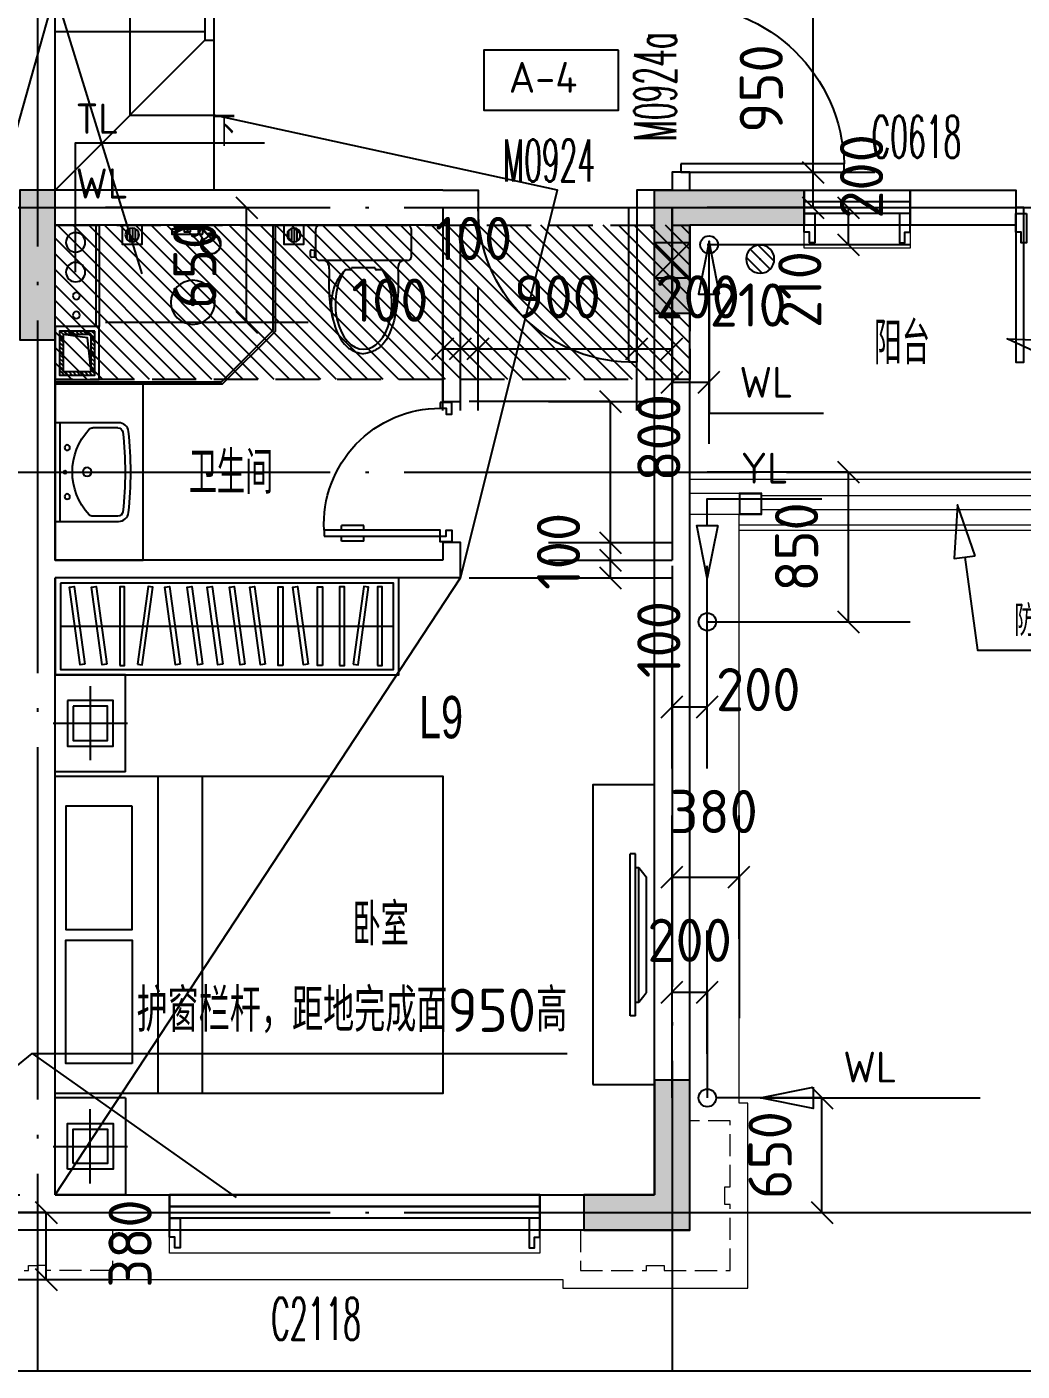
# Model space of a CAD drawing. Header units: millimetres. Extents: x -133666 to 228300, y -346623 to 180165.
# Drawn here: x -29815 to -24169, y -119190 to -111564 of the extents above; entities that cross this region are included whole.
import ezdxf
from ezdxf.enums import TextEntityAlignment as Align

# ---------------------------------------------------------------- set-up
doc = ezdxf.new("R2010")
doc.units = ezdxf.units.MM
doc.header["$LTSCALE"] = 1000
for name, pattern in [('__DASH', [0.35, 0.25, -0.1]), ('DASH', [0.35, 0.25, -0.1]), ('DOTE', [2.42, 2, -0.2, 0.02, -0.2])]:
    doc.linetypes.add(name, pattern=pattern)
doc.layers.get('0').update_dxf_attribs({"linetype": 'CONTINUOUS'})
doc.layers.add('0看线', color=9, linetype='CONTINUOUS', lineweight=0)
for name, color, linetype in [('0门窗套', 47, 'CONTINUOUS'), ('A-Lvtry', 5, 'CONTINUOUS'), ('AXIS_轴线_A', 1, 'DOTE'), ('COLU_柱墙_A', 2, 'CONTINUOUS'), ('COMP_栏杆_A', 163, 'CONTINUOUS'), ('DIM_引注_A', 3, 'CONTINUOUS'), ('DIM_标注_A', 3, 'CONTINUOUS'), ('DIM_符号_A', 3, 'CONTINUOUS'), ('EQU_厨卫设备_A', 6, 'CONTINUOUS'), ('EQU_活动家具_A', 237, 'CONTINUOUS'), ('HATCH_通用填充_A', 251, 'CONTINUOUS'), ('LINE_投影线_A', 7, 'CONTINUOUS'), ('LINE_细线_A', 9, 'CONTINUOUS'), ('LVTRY', 6, 'CONTINUOUS'), ('M门窗标号', 1, 'CONTINUOUS'), ('PUB_DIM', 3, 'CONTINUOUS'), ('STAIR_楼电梯_A', 9, 'CONTINUOUS'), ('TEXT_房间名称_A', 6, 'CONTINUOUS'), ('TEXT_通用文字_A', 7, 'CONTINUOUS'), ('VPIPE-雨水', 4, 'DASH'), ('WALL_填充墙_A', 2, 'CONTINUOUS'), ('WIN_门窗_A', 4, 'CONTINUOUS'), ('洁具，厨具', 6, 'CONTINUOUS'), ('看线', 161, 'CONTINUOUS')]:
    doc.layers.add(name, color=color, linetype=linetype)
doc.styles.add('_TCH_DIM', font='SIMPLEX.shx', dxfattribs={"width": 0.7, "bigfont": 'GBCBIG.shx'})
doc.styles.add('_中哲汉字字母', font='ZZ中哲字母', dxfattribs={"width": 0.7, "bigfont": 'ZZ中哲汉字'})
doc.styles.add('CADReader_TextStyle', font='tssdeng.shx', dxfattribs={"height": 0.2, "bigfont": 'gbcbig.shx'})
pattern_1 = [(270, (-774502.067, -5072206.199), (15.875, -9e-15), [])]

# ---------------------------------------------------------------- blocks, each defined once
blk = doc.blocks.new('mct-tl')
at = {"layer": '0门窗套'}
blk.add_lwpolyline([(60, 0), (60, -166.7), (30, -166.7), (30, -106.7), (0, -106.7), (0, 0), (60, 0)], dxfattribs=at)
blk = doc.blocks.new('yuirog')
at = {"layer": '0看线'}
for points in [[(-1020, 5890), (-1020, 5800), (-420, 5800), (-420, 5890)], [(3930, -50), (950, -50), (950, -100), (-100, -100), (-100, 950), (-50, 950), (-50, 4290)], [(1080, 296.7), (1080, 100), (3180, 100), (3180, 296.7)]]:
    blk.add_lwpolyline(points, dxfattribs=at)
at = {"layer": '0看线', "linetype": 'DASH', "ltscale": 0.5}
for points in [[(850, 230), (850, 0), (475, 0), (475, 30), (375, 30), (375, 0), (0, 0), (0, 375), (30, 375), (30, 475), (0, 475), (0, 850), (230, 850)], [(3505, 230), (3505, 0), (3880, 0), (3880, 30), (3930, 30)]]:
    blk.add_lwpolyline(points, dxfattribs=at)
at = {"layer": '0门窗套'}
for p in [(-4020, 5996.7), (1080, 296.7)]:
    blk.add_blockref('mct-tl', p, dxfattribs=at)
at = {"layer": '0门窗套', "extrusion": (0, 0, -1), "zscale": -1}
for p in [(1620, 5996.7), (420, 5996.7), (-3180, 296.7)]:
    blk.add_blockref('mct-tl', p, dxfattribs=at)
at = {"layer": '0门窗套', "extrusion": (0, 0, -1), "xscale": -1, "zscale": -1}
blk.add_blockref('mct-tl', (1020, 5996.7), dxfattribs=at)
blk = doc.blocks.new('座便')
for p, q in [((-270, -200), (-270, -40)), ((-250, -20), (250, -20)), ((270, -40), (270, -200)), ((-303.5, -170.5), (-303.5, -190.2)), ((-303.5, -170.5), (-303.5, -190.2)), ((-270, -162.3), (-292.7, -160.5)), ((-270, -162.3), (-292.7, -160.5)), ((-292.7, -200.1), (-270, -198.4)), ((-292.7, -200.1), (-270, -198.4)), ((-276.1, -198.8), (-276.1, -161.8)), ((-276.1, -198.8), (-276.1, -161.8)), ((-221.7, -220), (-250, -220)), ((221.7, -220), (-221.7, -220)), ((221.7, -220), (-221.7, -220)), ((250, -220), (221.7, -220)), ((-77.3, -272.6), (-100.5, -272.6)), ((-77.3, -272.6), (-100.5, -272.6)), ((-69.3, -262), (-69.3, -264.6)), ((65.1, -262), (-69.3, -262)), ((-69.3, -262), (-69.3, -264.6)), ((65.1, -262), (-69.3, -262)), ((65.1, -264.6), (65.1, -262)), ((65.1, -264.6), (65.1, -262)), ((100.5, -272.6), (73.1, -272.6)), ((100.5, -272.6), (73.1, -272.6))]:
    blk.add_line(p, q)
for centre, radius, start, end in [((-250, -40), 20, 90, 180), ((250, -40), 20, 0, 90), ((250, -40), 20, 0, 90), ((-293.5, -170.5), 10, 85.56158, 180), ((-293.5, -170.5), 10, 85.56158, 180), ((-293.5, -190.2), 10, 180, 274.43842), ((-293.5, -190.2), 10, 180, 274.43842), ((-250, -200), 20, 180, 270), ((-238.3, -260.4), 43.7, 351.37849, 67.65047), ((238.3, -260.4), 43.7, 112.34953, 188.62151), ((250, -200), 20, 270, 0), ((-100.5, -280.6), 8, 90, 145.22779), ((-100.5, -280.6), 8, 90, 145.22779), ((-77.3, -264.6), 8, 270, 0), ((-77.3, -264.6), 8, 270, 0), ((73.1, -264.6), 8, 180, 270), ((73.1, -264.6), 8, 180, 270), ((100.5, -280.6), 8, 34.77221, 90), ((100.5, -280.6), 8, 34.77221, 90)]:
    blk.add_arc(centre, radius, start, end)
blk.add_ellipse((0, -466.8), major_axis=(0, 256.5), ratio=0.624298, start_param=0.73236, end_param=5.550825)
for points, knots in [([(-195.1, -266.9), (-196.6, -324.4), (-199.4, -436.2), (-170.6, -586.5), (-119.1, -698.5), (-49.6, -739.9), (-14.2, -746.4), (0, -749)], [0, 0, 0, 0, 171.873008, 333.949451, 459.747669, 524.048243, 567.39816, 567.39816, 567.39816, 567.39816]), ([(-107.1, -276), (-116.1, -285.9), (-144.6, -317.3), (-174.9, -382.8), (-187.7, -466.4), (-179.2, -520.4), (-175, -546.4)], [0, 0, 0, 0, 40.186691, 126.909564, 211.63779, 290.070492, 290.070492, 290.070492, 290.070492]), ([(-107.1, -276), (-116.1, -285.9), (-144.6, -317.3), (-174.9, -382.8), (-187.7, -466.4), (-179.2, -520.4), (-175, -546.4)], [0, 0, 0, 0, 40.186691, 126.909564, 211.63779, 290.070492, 290.070492, 290.070492, 290.070492]), ([(195.1, -266.9), (196.6, -324.4), (199.4, -436.2), (170.6, -586.5), (119.1, -698.5), (49.6, -739.9), (14.2, -746.4), (0, -749)], [0, 0, 0, 0, 171.873008, 333.949451, 459.747669, 524.048243, 567.39816, 567.39816, 567.39816, 567.39816]), ([(107.1, -276), (116.1, -285.9), (144.6, -317.3), (174.9, -382.8), (187.7, -466.4), (179.2, -520.4), (175, -546.4)], [0, 0, 0, 0, 40.186691, 126.909564, 211.63779, 290.070492, 290.070492, 290.070492, 290.070492]), ([(107.1, -276), (116.1, -285.9), (144.6, -317.3), (174.9, -382.8), (187.7, -466.4), (179.2, -520.4), (175, -546.4)], [0, 0, 0, 0, 40.186691, 126.909564, 211.63779, 290.070492, 290.070492, 290.070492, 290.070492])]:
    blk.add_open_spline(points, degree=3, knots=knots)
blk = doc.blocks.new('shower1')
for points in [[(-51.4, -88.6), (-21.4, -88.6), (-21.4, 88.6), (-51.4, 88.6)], [(-37.2, -17.3), (-8, -17.3), (-8, 17.3), (-37.2, 17.3)], [(-21.4, -6.1), (0, -6.1), (0, 6.8), (-21.4, 6.8)], [(-8, -75), (0, -75), (0, 75), (-8, 75)]]:
    blk.add_lwpolyline(points, close=True)
for points in [[(-37.9, -62.1), (-84.5, -93.6)], [(-19.9, -89), (-61.8, -121.8)]]:
    blk.add_lwpolyline(points)
for centre, radius, start, end in [((-103.4, -132.6), 58, 56.12168, 20.8953), ((-41.6, -84.6), 17.1, 318.96713, 109.91341), ((-33, -78.3), 16.9, 320.84423, 107.65607), ((-105.6, -133.5), 55.7, 56.56803, 19.51592), ((-109.7, -137.1), 50.3, 59.93566, 17.69043), ((-117.8, -143.6), 60.1, 21.2546, 56.37155)]:
    blk.add_arc(centre, radius, start, end)
for points, knots in [([(-47.4, -68.5), (-59.3, -51.6), (-74.7, -29.7), (-56.1, -27.5), (-51.4, -27.2)], [0, 0, 0, 0, 41.956528, 54.187933, 54.187933, 54.187933, 54.187933]), ([(-46.4, -58.9), (-56.4, -46.3), (-70, -29.4), (-55.7, -31.5), (-51.4, -32.5)], [0, 0, 0, 0, 30.927195, 41.70808, 41.70808, 41.70808, 41.70808])]:
    blk.add_open_spline(points, degree=3, knots=knots)
blk = doc.blocks.new('A$C5CA51191')
at = {"layer": 'EQU_活动家具_A'}
for p, q in [((3000, 2400), (3000, 2950)), ((3000, 2950), (3400, 2950)), ((3200, 2885), (3200, 2465)), ((3410, 2675), (2990, 2675)), ((2565.9, 2375), (2565.9, 575)), ((2817.7, 2375), (2817.7, 575)), ((3000, 2400), (3400, 2400)), ((107.1, 1015), (107.1, 1935)), ((107.1, 1935), (137.1, 1935)), ((137.1, 1015), (137.1, 1935)), ((137.1, 1015), (137.1, 1935)), ((88.2, 1856.2), (46.4, 1804.4)), ((88.2, 1093.8), (88.2, 1856.2)), ((107.1, 1856.2), (88.2, 1856.2)), ((46.4, 1804.4), (46.4, 1145.6)), ((88.2, 1093.8), (46.4, 1145.6)), ((107.1, 1093.8), (88.2, 1093.8)), ((107.1, 1015), (137.1, 1015)), ((3000, 550), (3400, 550)), ((3000, 550), (3000, 0)), ((3200, 65), (3200, 485)), ((3410, 275), (2990, 275)), ((3000, 0), (3400, 0))]:
    blk.add_line(p, q, dxfattribs=at)
for points in [[(3330, 2805), (3330, 2545), (3070, 2545), (3070, 2805)], [(3400, 575), (3400, 2375), (1200, 2375), (1200, 575)], [(350, 625), (0, 625), (0, 2325), (350, 2325)], [(2962.9, 2204.9), (3339.3, 2204.9), (3339.3, 1504.6), (2962.9, 1504.6)], [(2962.9, 745.1), (3339.3, 745.1), (3339.3, 1445.4), (2962.9, 1445.4)], [(3330, 145), (3330, 405), (3070, 405), (3070, 145)]]:
    blk.add_lwpolyline(points, close=True, dxfattribs=at)
for points in [[(3297.5, 2772.5), (3297.5, 2577.5), (3102.5, 2577.5), (3102.5, 2772.5), (3297.5, 2772.5)], [(3297.5, 177.5), (3297.5, 372.5), (3102.5, 372.5), (3102.5, 177.5), (3297.5, 177.5)]]:
    blk.add_lwpolyline(points, dxfattribs=at)
blk = doc.blocks.new('A$C60E5526C')
at = {"layer": 'EQU_活动家具_A'}
blk.add_line((1920, 275), (30, 275), dxfattribs=at)
for points in [[(1950, 550), (1950, 0), (0, 0), (0, 550)], [(1920, 520), (1920, 30), (30, 30), (30, 520)], [(121.7, 53.5), (94.7, 53.5), (94.7, 498.5), (121.7, 498.5)], [(258.3, 59.7), (231.6, 56), (171.2, 496.9), (198, 500.5)], [(335.8, 53.5), (308.8, 53.5), (308.8, 498.5), (335.8, 498.5)], [(433.7, 53.5), (460.7, 53.5), (460.7, 498.5), (433.7, 498.5)], [(514.2, 59.7), (540.9, 56), (601.3, 496.9), (574.6, 500.5)], [(658.4, 53.5), (685.4, 53.5), (685.4, 498.5), (658.4, 498.5)], [(758.9, 59.7), (785.6, 56), (846, 496.9), (819.3, 500.5)], [(873.6, 59.7), (900.4, 56), (960.8, 496.9), (934, 500.5)], [(999.3, 59.7), (1026.1, 56), (1086.4, 496.9), (1059.7, 500.5)], [(1114.1, 59.7), (1140.8, 56), (1201.2, 496.9), (1174.4, 500.5)], [(1239.7, 59.7), (1266.5, 56), (1326.9, 496.9), (1300.1, 500.5)], [(1482.5, 59.7), (1455.8, 56), (1395.4, 496.9), (1422.1, 500.5)], [(1583, 53.5), (1556, 53.5), (1556, 498.5), (1583, 498.5)], [(1656, 59.7), (1682.8, 56), (1743.2, 496.9), (1716.4, 500.5)], [(1781.7, 59.7), (1808.5, 56), (1868.8, 496.9), (1842.1, 500.5)]]:
    blk.add_lwpolyline(points, close=True, dxfattribs=at)
blk = doc.blocks.new('A$C43C32891')
at = {"layer": 'EQU_活动家具_A'}
for p, q in [((410, 2950), (10, 2950)), ((410, 2400), (410, 2950)), ((210, 2885), (210, 2465)), ((0, 2675), (420, 2675)), ((410, 2400), (10, 2400)), ((592.3, 2375), (592.3, 575)), ((844.1, 2375), (844.1, 575)), ((3019.3, 1015), (3019.3, 1935)), ((3019.3, 1015), (3019.3, 1935)), ((3049.3, 1935), (3019.3, 1935)), ((3049.3, 1015), (3049.3, 1935)), ((3049.3, 1856.2), (3068.2, 1856.2)), ((3068.2, 1093.8), (3068.2, 1856.2)), ((3068.2, 1856.2), (3110, 1804.4)), ((3110, 1804.4), (3110, 1145.6)), ((3068.2, 1093.8), (3110, 1145.6)), ((3049.3, 1093.8), (3068.2, 1093.8)), ((3049.3, 1015), (3019.3, 1015)), ((410, 550), (10, 550)), ((410, 550), (410, 0)), ((210, 65), (210, 485)), ((0, 275), (420, 275)), ((410, 0), (10, 0))]:
    blk.add_line(p, q, dxfattribs=at)
for points in [[(80, 2805), (80, 2545), (340, 2545), (340, 2805)], [(10, 575), (10, 2375), (2210, 2375), (2210, 575)], [(447.1, 2204.9), (70.7, 2204.9), (70.7, 1504.6), (447.1, 1504.6)], [(447.1, 745.1), (70.7, 745.1), (70.7, 1445.4), (447.1, 1445.4)], [(80, 145), (80, 405), (340, 405), (340, 145)]]:
    blk.add_lwpolyline(points, close=True, dxfattribs=at)
for points in [[(112.5, 2772.5), (112.5, 2577.5), (307.5, 2577.5), (307.5, 2772.5), (112.5, 2772.5)], [(112.5, 177.5), (112.5, 372.5), (307.5, 372.5), (307.5, 177.5), (112.5, 177.5)]]:
    blk.add_lwpolyline(points, dxfattribs=at)
blk = doc.blocks.new('fhhrthrtjrtjrt')
at = {"layer": 'EQU_厨卫设备_A'}
h = blk.add_hatch(dxfattribs=at)
h.set_pattern_fill('ANSI31', color=256, scale=10, angle=225, style=0)
h.set_pattern_definition(pattern_1)
edge = h.paths.add_edge_path()
edge.add_arc((-287595.3, 318146), 39.3, 180, 540)
h = blk.add_hatch(dxfattribs=at)
h.set_pattern_fill('ANSI31', color=256, scale=10, angle=225, style=0)
h.set_pattern_definition(pattern_1)
edge = h.paths.add_edge_path()
edge.add_arc((-287595.3, 318146), 39.3, 180, 540)
h = blk.add_hatch(dxfattribs=at)
h.set_pattern_fill('ANSI31', color=256, scale=10, angle=225, style=0)
h.set_pattern_definition([(270, (-773584.457, -5072206.199), (15.875, -9e-15), [])])
edge = h.paths.add_edge_path()
edge.add_arc((-286677.7, 318146), 39.3, 180, 540)
at = {"layer": 'HATCH_通用填充_A'}
h = blk.add_hatch(dxfattribs=at)
h.set_pattern_fill('ANSI31', color=256, scale=500)
h.set_pattern_definition([(45, (-604135.504, -32817.92), (-44.194174, 44.194174), [])])
h.paths.add_polyline_path([(-289840.3, 317326), (-286240.3, 317326), (-286240.3, 318201), (-289840.3, 318201)])
at = {"layer": 'LVTRY', "ltscale": 5}
h = blk.add_hatch(dxfattribs=at)
h.set_pattern_fill('ANSI31', color=256, scale=10)
h.set_pattern_definition([(45, (-594158.315, -40320.07), (-11.22532015, 11.22532015), [])])
h.paths.add_polyline_path([(-286265.3, 317601), (-286465.3, 317601), (-286465.3, 317351), (-286265.3, 317351)])
h.paths.add_polyline_path([(-286285.3, 317581), (-286285.3, 317371), (-286445.3, 317371), (-286445.3, 317581)], flags=16)
at = {"layer": 'AXIS_轴线_A', "linetype": 'DOTE'}
for p, q in [((-286140.3, 322501), (-286140.3, 311701)), ((-289740.3, 318301), (-289740.3, 311701))]:
    blk.add_line(p, q, dxfattribs=at)
at = {"layer": 'COMP_栏杆_A'}
blk.add_lwpolyline([(-286890.3, 312634.4), (-288990.3, 312634.4), (-288990.3, 312701), (-286890.3, 312701)], close=True, dxfattribs=at)
at = {"layer": 'EQU_厨卫设备_A'}
for p, q in [((-290319.5, 317997.7), (-290229, 318088.2)), ((-290296.9, 317952.5), (-290183.7, 318065.6)), ((-290251.6, 317929.8), (-290161.1, 318020.3))]:
    blk.add_line(p, q, dxfattribs=at)
for points in [[(-287540.3, 318201), (-287650.3, 318201), (-287650.3, 318091), (-287540.3, 318091)], [(-286622.7, 318201), (-286732.7, 318201), (-286732.7, 318091), (-286622.7, 318091)]]:
    blk.add_lwpolyline(points, close=True, dxfattribs=at)
for points in [[(-286240.3, 317301), (-287190.3, 317301), (-287490.3, 317601), (-287490.3, 318201)], [(-286240.3, 317313), (-287185.3, 317313), (-287478.3, 317606), (-287478.3, 318201)], [(-286472.3, 318201), (-286490.3, 318201), (-286490.3, 317626), (-286240.3, 317626)], [(-286472.3, 318201), (-286472.3, 318201), (-286472.3, 317626), (-286240.3, 317626)], [(-286740.3, 317076), (-286740.3, 317301), (-286240.3, 317301), (-286240.3, 316301), (-286740.3, 316301), (-286740.3, 317076)]]:
    blk.add_lwpolyline(points, dxfattribs=at)
for centre, radius in [((-287595.3, 318146), 39.3), ((-287595.3, 318146), 39.3), ((-286677.7, 318146), 39.3), ((-286356.8, 318104), 55), ((-290240.3, 318009), 80), ((-286356.8, 317935), 55), ((-287021.9, 317763.9), 125), ((-287021.9, 317763.9), 16), ((-286360.5, 317800.1), 20), ((-286360.5, 317691.6), 20)]:
    blk.add_circle(centre, radius, dxfattribs=at)
blk.add_point((-290240.3, 318009), dxfattribs=at)
at = {"layer": 'LINE_投影线_A'}
for p, q in [((-289840.3, 318101), (-289640.3, 318101)), ((-289840.3, 317901), (-289640.3, 317901))]:
    blk.add_line(p, q, dxfattribs=at)
at = {"layer": 'LINE_投影线_A', "linetype": '__DASH'}
blk.add_lwpolyline([(-289840.3, 317326), (-286240.3, 317326), (-286240.3, 318201), (-289840.3, 318201)], close=True, dxfattribs=at)
at = {"layer": 'LINE_投影线_A', "const_width": 10}
blk.add_lwpolyline([(-289840.3, 318101), (-289640.3, 318101), (-289640.3, 317901), (-289840.3, 317901)], close=True, dxfattribs=at)
for points in [[(-289840.3, 317901), (-289640.3, 318101)], [(-289840.3, 318101), (-289640.3, 317901)]]:
    blk.add_lwpolyline(points, dxfattribs=at)
at = {"layer": 'LINE_投影线_A'}
blk.add_lwpolyline([(-286445.3, 317371), (-286424.8, 317561.6), (-286285.3, 317581)], dxfattribs=at)
at = {"layer": 'LINE_细线_A'}
blk.add_lwpolyline([(-286240.3, 312701), (-288540.3, 316201), (-289090.3, 318401), (-287140.3, 318826)], dxfattribs=at)
at = {"layer": 'LVTRY', "ltscale": 5}
for points in [[(-286490.3, 317626), (-286240.3, 317626), (-286240.3, 317326), (-286490.3, 317326)], [(-286465.3, 317601), (-286265.3, 317601), (-286265.3, 317351), (-286465.3, 317351)], [(-286445.3, 317581), (-286285.3, 317581), (-286285.3, 317371), (-286445.3, 317371)]]:
    blk.add_lwpolyline(points, close=True, dxfattribs=at)
at = {"layer": 'STAIR_楼电梯_A'}
for p, q in [((-287090.3, 321521), (-287090.3, 319251)), ((-287140.3, 320409.1), (-287140.3, 319251)), ((-286240.3, 319301), (-287090.3, 319301)), ((-287090.3, 319251), (-287140.3, 319251)), ((-287140.3, 319251), (-287140.3, 318401)), ((-287090.3, 319251), (-286240.3, 318401))]:
    blk.add_line(p, q, dxfattribs=at)
at = {"layer": 'WALL_填充墙_A', "linetype": 'Continuous'}
for points in [[(-286240.3, 318401), (-286240.3, 321521)], [(-289840.3, 318401), (-289840.3, 318501.5), (-289740.3, 318501.5), (-289740.3, 318401)], [(-291090.3, 318201), (-291090.3, 318401), (-291690.3, 318401), (-291690.3, 318201), (-291090.3, 318201)], [(-289840.3, 318401), (-290490.3, 318401), (-290490.3, 318201), (-289840.3, 318201)], [(-289740.3, 318401), (-289540.3, 318401), (-289540.3, 318201), (-289640.3, 318201)], [(-288440.3, 318401), (-288640.3, 318401), (-288640.3, 318201), (-288540.3, 318201)], [(-288440.3, 318401), (-286240.3, 318401)], [(-289840.3, 312501), (-289840.3, 318201)], [(-289640.3, 312701), (-289640.3, 318201)], [(-288440.3, 318201), (-288440.3, 317201), (-288540.3, 317201), (-288540.3, 318201)], [(-288440.3, 318201), (-286240.3, 318201)], [(-286240.3, 316301), (-286240.3, 318201)], [(-288540.3, 316201), (-288540.3, 316401), (-288440.3, 316401), (-288440.3, 316301)], [(-288440.3, 316301), (-286240.3, 316301)], [(-288540.3, 316201), (-286240.3, 316201)], [(-286240.3, 312701), (-286240.3, 316201)], [(-289840.3, 312501), (-288990.3, 312501), (-288990.3, 312701), (-289640.3, 312701)], [(-286240.3, 312701), (-286890.3, 312701), (-286890.3, 312501), (-286140.3, 312501)], [(-286140.3, 312501), (-285390.3, 312501), (-285390.3, 312701), (-286040.3, 312701)]]:
    blk.add_lwpolyline(points, dxfattribs=at)
at = {"layer": 'WIN_门窗_A', "linetype": 'Continuous'}
for points in [[(-289790.3, 318549), (-289790.3, 318501.5), (-290716.5, 318501.5), (-290716.5, 318549), (-289790.3, 318549)], [(-290490.3, 318201), (-290490.3, 318401), (-291090.3, 318401), (-291090.3, 318201), (-290490.3, 318201)], [(-291690.3, 318301), (-291690.3, 317423.5), (-291735.3, 317423.5), (-291735.3, 318301), (-291690.3, 318301)], [(-291090.3, 318334.4), (-290490.3, 318334.4)], [(-289495.3, 317423.5), (-289495.3, 318301), (-289540.3, 318301), (-289540.3, 317423.5), (-289495.3, 317423.5)], [(-291090.3, 318267.7), (-290490.3, 318267.7)], [(-288425.7, 317196.3), (-288425.7, 317163.3), (-288458.7, 317163.3), (-288458.7, 317130.4), (-288491.7, 317130.4), (-288491.7, 317196.3), (-288425.7, 317196.3)], [(-287766.1, 316437.8), (-288458.7, 316437.8), (-288458.7, 316470.7), (-288491.7, 316470.7), (-288491.7, 316404.8), (-288425.7, 316404.8), (-288425.7, 316470.7), (-287766.1, 316470.7), (-287766.1, 316437.8)], [(-287991.5, 316470.7), (-287991.5, 316498.6)], [(-287991.5, 316498.6), (-287864.6, 316498.6)], [(-287864.6, 316470.7), (-287864.6, 316498.6)], [(-287991.5, 316409.8), (-287991.5, 316437.8)], [(-287991.5, 316409.8), (-287864.6, 316409.8)], [(-287864.6, 316409.8), (-287864.6, 316437.8)], [(-286890.3, 312501), (-286890.3, 312701), (-288990.3, 312701), (-288990.3, 312501), (-286890.3, 312501)], [(-288990.3, 312634.4), (-286890.3, 312634.4)], [(-288990.3, 312567.7), (-286890.3, 312567.7)]]:
    blk.add_lwpolyline(points, dxfattribs=at)
for centre, radius, start, end in [((-289790.3, 318525.2), 926.2, 90, 178.53072), ((-289517.8, 318301), 877.5, 271.46928, 0), ((-288424.9, 316503.7), 659.6, 357.13397, 90.07167)]:
    blk.add_arc(centre, radius, start, end, dxfattribs=at)
at = {"layer": '洁具，厨具'}
for p, q in [((-286269.3, 316521), (-286269.3, 317081)), ((-286596.7, 317052.3), (-286454.9, 317052.3)), ((-286596.8, 316550.1), (-286454.6, 316550.1))]:
    blk.add_line(p, q, dxfattribs=at)
blk.add_lwpolyline([(-286656.6, 316570.7, -0.056951), (-286656.6, 317031.4, -0.381268), (-286600.9, 317081), (-286240.3, 317081), (-286240.3, 316521), (-286600.9, 316521, -0.381268)], format="xyb", close=True, dxfattribs=at)
for centre, radius in [((-286309.4, 316939.9), 15), ((-286421.8, 316801.9), 24.9), ((-286297, 316801.1), 8), ((-286309.4, 316662.1), 15)]:
    blk.add_circle(centre, radius, dxfattribs=at)
for centre, radius, start, end in [((-284640.7, 316801), 1996.7, 173.48777, 186.50159), ((-286596.7, 317024.3), 28, 90, 173.48777), ((-286454.9, 317024.3), 28, 43.24191, 90), ((-286692.3, 316801), 353.9, 316.84566, 43.24191), ((-286596.8, 316578.1), 28, 186.50159, 270), ((-286454.6, 316578.1), 28, 270, 316.84566)]:
    blk.add_arc(centre, radius, start, end, dxfattribs=at)
at = {"layer": 'A-Lvtry', "xscale": -1}
blk.add_blockref('座便', (-287990.3, 318221), dxfattribs=at)
at = {"layer": 'EQU_厨卫设备_A', "extrusion": (0, 0, -1), "zscale": -1, "rotation": 90}
blk.add_blockref('shower1', (286990.6, 318201), dxfattribs=at)
at = {"layer": 'EQU_活动家具_A'}
for name, p in [('A$C43C32891', (-294650.3, 318926)), ('A$C60E5526C', (-288190.3, 315651)), ('A$C5CA51191', (-289640.3, 312701))]:
    blk.add_blockref(name, p, dxfattribs=at)
blk = doc.blocks.new('h54j54j45j4m')
at = {"layer": 'TEXT_房间名称_A', "style": '_中哲汉字字母', "width": 0.7}
for s, p in [('阳台', (-281396.3, 317412.4)), ('卫生间', (-285281.7, 316677.5)), ('L9', (-283975.7, 315290.8)), ('卧室', (-284352.5, 314114.5))]:
    blk.add_text(s, height=240, dxfattribs=at).set_placement(p)
blk = doc.blocks.new('554y54y')
at = {"layer": 'M门窗标号', "style": '_TCH_DIM', "width": 0.494118}
blk.add_text('M0924a', height=238, rotation=90, dxfattribs=at).set_placement((-282517.5, 318676.2))
for s, p in [('C0618', (-281409, 318583.9)), ('M0924', (-283500.4, 318449.2)), ('C2118', (-284814.4, 311879.1))]:
    blk.add_text(s, height=238, dxfattribs=at).set_placement(p)
blk = doc.blocks.new('A$C2E3860E6')
at = {"layer": 'HATCH_通用填充_A'}
h = blk.add_hatch(color=256, dxfattribs=at)
h.dxf.hatch_style = 1
h.paths.add_polyline_path([(39600, 200), (40000, 200), (40000, 0), (39400, 0), (39400, 850), (39600, 850)])
h.paths.add_polyline_path([(46600, 200), (46200, 200), (46200, 0), (46800, 0), (46800, 850), (46600, 850)])
h.paths.add_polyline_path([(22400, 200), (22800, 200), (22800, 0), (22200, 0), (22200, 850), (22400, 850)])
h.paths.add_polyline_path([(29400, 200), (29000, 200), (29000, 0), (29600, 0), (29600, 850), (29400, 850)])
h.paths.add_polyline_path([(41950, 15750), (41450, 15750), (41450, 15350), (41950, 15350)])
h.paths.add_polyline_path([(44750, 15750), (44250, 15750), (44250, 15350), (44750, 15350)])
h.paths.add_polyline_path([(38600, 9900), (38600, 10750), (38800, 10750), (38800, 9900)])
h.paths.add_polyline_path([(47600, 9900), (47600, 10750), (47400, 10750), (47400, 9900)])
h.paths.add_polyline_path([(41950, 17300), (41450, 17300), (41450, 16900), (41950, 16900)])
h.paths.add_polyline_path([(44750, 17300), (44250, 17300), (44250, 16900), (44750, 16900)])
h.paths.add_polyline_path([(40800, 13600), (40300, 13600), (40300, 13200), (40800, 13200)])
h.paths.add_polyline_path([(45900, 13600), (45400, 13600), (45400, 13200), (45900, 13200)])
h.paths.add_polyline_path([(35700, 11700), (35700, 11200), (35500, 11200), (35500, 11900), (36350, 11900), (36350, 11700)])
h.paths.add_polyline_path([(34600, 9900), (34600, 8450), (34400, 8450), (34400, 10100), (34600, 10100)])
h.paths.add_polyline_path([(35150, 5900), (34600, 5900), (34600, 6550), (34400, 6550), (34400, 5700), (35150, 5700)])
h.paths.add_polyline_path([(43200, 5900), (43000, 5900), (43000, 5050), (43200, 5050)])
h.paths.add_polyline_path([(43850, 11700), (43850, 11300), (44050, 11300), (44050, 11900), (42150, 11900), (42150, 9900), (44050, 9900), (44050, 10500), (43850, 10500), (43850, 10100), (42350, 10100), (42350, 11700)])
h.paths.add_polyline_path([(50500, 11700), (50500, 11200), (50700, 11200), (50700, 11900), (49850, 11900), (49850, 11700)])
h.paths.add_polyline_path([(51600, 9900), (51600, 8450), (51800, 8450), (51800, 10100), (51600, 10100)])
h.paths.add_polyline_path([(51050, 5900), (51600, 5900), (51600, 6550), (51800, 6550), (51800, 5700), (51050, 5700)])
h.paths.add_polyline_path([(24750, 15750), (24250, 15750), (24250, 15350), (24750, 15350)])
h.paths.add_polyline_path([(27550, 15750), (27050, 15750), (27050, 15350), (27550, 15350)])
h.paths.add_polyline_path([(21400, 9900), (21400, 10750), (21600, 10750), (21600, 9900)])
h.paths.add_polyline_path([(30400, 9900), (30400, 10750), (30200, 10750), (30200, 9900)])
h.paths.add_polyline_path([(24750, 17300), (24250, 17300), (24250, 16900), (24750, 16900)])
h.paths.add_polyline_path([(27550, 17300), (27050, 17300), (27050, 16900), (27550, 16900)])
h.paths.add_polyline_path([(23600, 13600), (23100, 13600), (23100, 13200), (23600, 13200)])
h.paths.add_polyline_path([(28700, 13600), (28200, 13600), (28200, 13200), (28700, 13200)])
h.paths.add_polyline_path([(18500, 11700), (18500, 11200), (18300, 11200), (18300, 11900), (19150, 11900), (19150, 11700)])
h.paths.add_polyline_path([(17400, 9900), (17400, 8450), (17200, 8450), (17200, 10100), (17400, 10100)], flags=17)
h.paths.add_polyline_path([(17950, 5900), (17400, 5900), (17400, 6550), (17200, 6550), (17200, 5700), (17950, 5700)])
h.paths.add_polyline_path([(26000, 5900), (25800, 5900), (25800, 5050), (26000, 5050)])
h.paths.add_polyline_path([(25150, 11700), (25150, 11300), (24950, 11300), (24950, 11900), (26850, 11900), (26850, 9900), (24950, 9900), (24950, 10500), (25150, 10500), (25150, 10100), (26650, 10100), (26650, 11700)])
h.paths.add_polyline_path([(33300, 11700), (33300, 11200), (33500, 11200), (33500, 11900), (32650, 11900), (32650, 11700)])
h.paths.add_polyline_path([(34400, 9900), (34400, 8450), (34600, 8450), (34600, 10100), (34400, 10100)])
h.paths.add_polyline_path([(33850, 5900), (34400, 5900), (34400, 6550), (34600, 6550), (34600, 5700), (33850, 5700)])
h.paths.add_polyline_path([(9850, 15750), (10350, 15750), (10350, 15350), (9850, 15350)])
h.paths.add_polyline_path([(7050, 15750), (7550, 15750), (7550, 15350), (7050, 15350)])
h.paths.add_polyline_path([(13200, 9900), (13200, 10750), (13000, 10750), (13000, 9900)])
h.paths.add_polyline_path([(4200, 9900), (4200, 10750), (4400, 10750), (4400, 9900)])
h.paths.add_polyline_path([(9850, 17300), (10350, 17300), (10350, 16900), (9850, 16900)])
h.paths.add_polyline_path([(7050, 17300), (7550, 17300), (7550, 16900), (7050, 16900)])
h.paths.add_polyline_path([(11000, 13600), (11500, 13600), (11500, 13200), (11000, 13200)])
h.paths.add_polyline_path([(5900, 13600), (6400, 13600), (6400, 13200), (5900, 13200)])
h.paths.add_polyline_path([(16100, 11700), (16100, 11200), (16300, 11200), (16300, 11900), (15450, 11900), (15450, 11700)])
h.paths.add_polyline_path([(5200, 200), (5600, 200), (5600, 0), (5000, 0), (5000, 850), (5200, 850)])
h.paths.add_polyline_path([(17200, 9900), (17200, 8450), (17400, 8450), (17400, 10100), (17200, 10100)])
h.paths.add_polyline_path([(16650, 5900), (17200, 5900), (17200, 6550), (17400, 6550), (17400, 5700), (16650, 5700)])
h.paths.add_polyline_path([(12200, 200), (11800, 200), (11800, 0), (12400, 0), (12400, 850), (12200, 850)])
h.paths.add_polyline_path([(8600, 5900), (8800, 5900), (8800, 5050), (8600, 5050)])
h.paths.add_polyline_path([(9450, 11700), (9450, 11300), (9650, 11300), (9650, 11900), (7750, 11900), (7750, 9900), (9650, 9900), (9650, 10500), (9450, 10500), (9450, 10100), (7950, 10100), (7950, 11700)])
h.paths.add_polyline_path([(1300, 11700), (1300, 11200), (1100, 11200), (1100, 11900), (1950, 11900), (1950, 11700)])
h.paths.add_polyline_path([(200, 9900), (200, 8450), (0, 8450), (0, 10100), (200, 10100)])
h.paths.add_polyline_path([(750, 5900), (200, 5900), (200, 6550), (0, 6550), (0, 5700), (750, 5700)])
edge = h.paths.add_edge_path()
edge.add_line((38750, 5900), (38750, 5700))
edge.add_line((38750, 5700), (39400, 5700))
edge.add_line((39400, 5700), (39400, 5200))
edge.add_line((39400, 5200), (39600, 5200))
edge.add_line((39600, 5200), (39600, 5900))
edge.add_line((39600, 5900), (38750, 5900))
edge.add_line((47450, 5900), (47450, 5700))
edge.add_line((47450, 5700), (46800, 5700))
edge.add_line((46800, 5700), (46800, 5200))
edge.add_line((46800, 5200), (46600, 5200))
edge.add_line((46600, 5200), (46600, 5900))
edge.add_line((46600, 5900), (47450, 5900))
edge.add_line((21550, 5900), (21550, 5700))
edge.add_line((21550, 5700), (22200, 5700))
edge.add_line((22200, 5700), (22200, 5200))
edge.add_line((22200, 5200), (22400, 5200))
edge.add_line((22400, 5200), (22400, 5900))
edge.add_line((22400, 5900), (21550, 5900))
edge.add_line((30250, 5900), (30250, 5700))
edge.add_line((30250, 5700), (29600, 5700))
edge.add_line((29600, 5700), (29600, 5200))
edge.add_line((29600, 5200), (29400, 5200))
edge.add_line((29400, 5200), (29400, 5900))
edge.add_line((29400, 5900), (30250, 5900))
edge.add_line((13050, 5900), (13050, 5700))
edge.add_line((13050, 5700), (12400, 5700))
edge.add_line((12400, 5700), (12400, 5200))
edge.add_line((12400, 5200), (12200, 5200))
edge.add_line((12200, 5200), (12200, 5900))
edge.add_line((12200, 5900), (13050, 5900))
edge.add_line((4350, 5900), (4350, 5700))
edge.add_line((4350, 5700), (5000, 5700))
edge.add_line((5000, 5700), (5000, 5200))
edge.add_line((5000, 5200), (5200, 5200))
edge.add_line((5200, 5200), (5200, 5900))
edge.add_line((5200, 5900), (4350, 5900))
h = blk.add_hatch(color=256, dxfattribs=at)
h.dxf.hatch_style = 1
h.paths.add_polyline_path([(22200, 5200), (22400, 5200), (22400, 5900), (21550, 5900), (21550, 5700), (22200, 5700)])
h.paths.add_polyline_path([(29400, 5900), (29400, 5200), (29600, 5200), (29600, 5700), (30250, 5700), (30250, 5900)])
h.paths.add_polyline_path([(34600, 9900), (34600, 10100), (34400, 10100), (34400, 8450), (34600, 8450)])
h.paths.add_polyline_path([(33850, 5700), (34400, 5700), (34400, 5900), (33850, 5900)])
h.paths.add_polyline_path([(39600, 5900), (38750, 5900), (38750, 5700), (39400, 5700), (39400, 5200), (39600, 5200)])
h.paths.add_polyline_path([(46800, 5700), (47450, 5700), (47450, 5900), (46600, 5900), (46600, 5200), (46800, 5200)])
at = {"layer": 'COLU_柱墙_A'}
for points in [[(43200, 5900), (43000, 5900), (43000, 5050), (43200, 5050), (43200, 5900)], [(47450, 5900), (47450, 5700), (46800, 5700), (46800, 5200), (46600, 5200), (46600, 5900), (47450, 5900)], [(46600, 200), (46200, 200), (46200, 0), (46800, 0), (46800, 850), (46600, 850), (46600, 200)]]:
    blk.add_lwpolyline(points, dxfattribs=at)
blk = doc.blocks.new('h54j5j56j56j56')
at = {"layer": '0看线'}
blk.add_line((309045.2, 371395.9), (309355.2, 371395.9), dxfattribs=at)
for points in [[(314015.2, 369895.9), (309045.2, 369895.9), (309045.2, 371395.9)], [(314015.2, 369925.9), (309075.2, 369925.9), (309075.2, 371395.9)], [(314295.2, 370185.9), (309355.2, 370185.9), (309355.2, 371395.9)], [(309175.2, 370105.9), (309175.2, 371275.9)], [(309255.2, 370105.9), (309255.2, 371275.9)], [(309275.2, 370090.9), (313885.2, 370090.9)], [(309275.2, 370010.9), (313885.2, 370010.9)]]:
    blk.add_lwpolyline(points, dxfattribs=at)
for points in [[(309155.2, 371395.9), (309275.2, 371395.9), (309275.2, 371275.9), (309155.2, 371275.9)], [(309160.2, 371390.9), (309270.2, 371390.9), (309270.2, 371280.9), (309160.2, 371280.9)], [(309155.2, 370105.9), (309275.2, 370105.9), (309275.2, 369985.9), (309155.2, 369985.9)], [(309160.2, 370100.9), (309270.2, 370100.9), (309270.2, 369990.9), (309160.2, 369990.9)], [(313885.2, 370105.9), (314015.2, 370105.9), (314015.2, 369985.9), (313885.2, 369985.9)], [(313890.2, 370100.9), (314010.2, 370100.9), (314010.2, 369990.9), (313890.2, 369990.9)], [(314295.2, 370105.9), (314015.2, 370105.9), (314015.2, 369985.9), (314295.2, 369985.9)]]:
    blk.add_lwpolyline(points, close=True, dxfattribs=at)
blk = doc.blocks.new('hj54j54j54')
at = {"layer": 'DIM_标注_A', "linetype": 'Continuous'}
for points in [[(365261.7, 374971.4), (365261.7, 375671.4)], [(365461.7, 374971.4), (365461.7, 375671.4)], [(372661.7, 374971.4), (372661.7, 375671.4)], [(372861.7, 374971.4), (372861.7, 375671.4)], [(365199.9, 375259.6), (365323.6, 375383.3)], [(365399.9, 375259.6), (365523.6, 375383.3)], [(372599.9, 375259.6), (372723.6, 375383.3)], [(372799.9, 375259.6), (372923.6, 375383.3)], [(365261.7, 374721.4), (365261.7, 375321.4), (365461.7, 375321.4), (365461.7, 374721.4)], [(372661.7, 374721.4), (372661.7, 375321.4), (372861.7, 375321.4), (372861.7, 374721.4)], [(364261.7, 374721.4), (364961.7, 374721.4)], [(364549.9, 374783.3), (364673.6, 374659.6)], [(365211.7, 374071.4), (364611.7, 374071.4), (364611.7, 374721.4), (365211.7, 374721.4)], [(372911.7, 374071.4), (373511.7, 374071.4), (373511.7, 374721.4), (372911.7, 374721.4)], [(373161.7, 374721.4), (373861.7, 374721.4)], [(373449.9, 374783.3), (373573.6, 374659.6)], [(364549.9, 374133.3), (364673.6, 374009.6)], [(373449.9, 374133.3), (373573.6, 374009.6)], [(364261.7, 374071.4), (364961.7, 374071.4)], [(373161.7, 374071.4), (373861.7, 374071.4)]]:
    blk.add_lwpolyline(points, dxfattribs=at)
at = {"layer": 'DIM_符号_A', "linetype": 'Continuous'}
for points in [[(363714, 374721.4), (364661.7, 374721.4)], [(364661.7, 374781.4), (364961.7, 374721.4), (364661.7, 374661.4), (364661.7, 374781.4)], [(373461.7, 374781.4), (373461.7, 374661.4), (373161.7, 374721.4), (373461.7, 374781.4)], [(373461.7, 374721.4), (374409.4, 374721.4)]]:
    blk.add_lwpolyline(points, dxfattribs=at)
at = {"layer": 'VPIPE-雨水', "linetype": 'Continuous'}
for centre in [(365261.7, 374721.4), (372861.7, 374721.4)]:
    blk.add_circle(centre, 50, dxfattribs=at)
at = {"layer": 'DIM_标注_A', "color": 7, "style": 'CADReader_TextStyle'}
for s, rotation, p in [('200', 360.00001, (365361.7, 375615.4)), ('200', 360.00001, (372761.7, 375615.4)), ('650', 449.99999, (364317.7, 374396.4)), ('650', 449.99999, (373217.7, 374396.4))]:
    blk.add_text(s, height=245, rotation=rotation, dxfattribs=at).set_placement(p, align=Align.MIDDLE)
at = {"layer": 'DIM_符号_A', "color": 7, "style": 'CADReader_TextStyle'}
for p in [(364337.9, 374896.4), (373785.6, 374896.4)]:
    blk.add_text('WL', height=175, dxfattribs=at).set_placement(p, align=Align.MIDDLE)
blk = doc.blocks.new('J54J6K6K')
at = {"layer": 'DIM_引注_A', "linetype": 'Continuous'}
blk.add_lwpolyline([(-286490.3, 317926), (-286040.3, 319521), (-285547.9, 317926)], dxfattribs=at)
at = {"layer": 'DIM_标注_A', "linetype": 'Continuous'}
for points in [[(-282540.3, 318301), (-281740.3, 318301), (-281740.3, 319641), (-282540.3, 319641)], [(-281802.2, 318563.3), (-281678.4, 318439.6)], [(-282090.3, 318501.5), (-281390.3, 318501.5)], [(-285015.7, 318362.9), (-284891.9, 318239.2)], [(-281802.2, 318362.9), (-281678.4, 318239.2)], [(-281602.2, 318362.9), (-281478.4, 318239.2)], [(-285753.8, 317651), (-284953.8, 317651), (-284953.8, 318301), (-285753.8, 318301)], [(-285303.8, 318301), (-284603.8, 318301)], [(-283840.3, 318301), (-283840.3, 317501), (-282540.3, 317501), (-282540.3, 318301)], [(-282340.3, 318091), (-281540.3, 318091), (-281540.3, 318301), (-282340.3, 318301)], [(-282090.3, 318301), (-281390.3, 318301)], [(-281890.3, 318301), (-281190.3, 318301)], [(-281602.2, 318152.9), (-281478.4, 318029.2)], [(-282540.3, 318111), (-282540.3, 317311), (-282330.3, 317311), (-282330.3, 318111)], [(-281890.3, 318091), (-281190.3, 318091)], [(-283840.3, 317151), (-283840.3, 317851)], [(-283740.3, 317151), (-283740.3, 317851)], [(-283640.3, 317151), (-283640.3, 317851)], [(-282740.3, 317151), (-282740.3, 317851)], [(-282540.3, 317151), (-282540.3, 317851)], [(-285015.7, 317712.9), (-284891.9, 317589.2)], [(-285303.8, 317651), (-284603.8, 317651)], [(-282540.3, 316961), (-282540.3, 317661)], [(-282330.3, 316961), (-282330.3, 317661)], [(-283902.2, 317439.2), (-283778.4, 317562.9)], [(-283802.2, 317439.2), (-283678.4, 317562.9)], [(-283702.2, 317439.2), (-283578.4, 317562.9)], [(-282802.2, 317439.2), (-282678.4, 317562.9)], [(-282602.2, 317439.2), (-282478.4, 317562.9)], [(-282602.2, 317249.2), (-282478.4, 317372.9)], [(-282392.2, 317249.2), (-282268.4, 317372.9)], [(-281602.2, 316862.9), (-281478.4, 316739.2)], [(-282340.3, 315951.5), (-281540.3, 315951.5), (-281540.3, 316801), (-282340.3, 316801)], [(-281890.3, 316801), (-281190.3, 316801)], [(-282540.3, 316269.5), (-282540.3, 315469.5), (-282340.3, 315469.5), (-282340.3, 316269.5)], [(-281602.2, 316013.4), (-281478.4, 315889.7)], [(-281890.3, 315951.5), (-281190.3, 315951.5)], [(-282540.3, 315119.5), (-282540.3, 315819.5)], [(-282340.3, 315119.5), (-282340.3, 315819.5)], [(-282602.2, 315407.7), (-282478.4, 315531.4)], [(-282402.2, 315407.7), (-282278.4, 315531.4)], [(-282540.3, 314153.5), (-282540.3, 314853.5)], [(-282160.3, 314153.5), (-282160.3, 314853.5)], [(-282602.2, 314441.7), (-282478.4, 314565.4)], [(-282222.2, 314441.7), (-282098.4, 314565.4)], [(-282540.3, 313703.5), (-282540.3, 314503.5), (-282160.3, 314503.5), (-282160.3, 313703.5)], [(-286152.2, 312662.9), (-286028.4, 312539.2)], [(-286890.3, 312221), (-286090.3, 312221), (-286090.3, 312601), (-286890.3, 312601)], [(-286440.3, 312601), (-285740.3, 312601)], [(-286152.2, 312282.9), (-286028.4, 312159.2)], [(-286440.3, 312221), (-285740.3, 312221)]]:
    blk.add_lwpolyline(points, dxfattribs=at)
at = {"layer": 'DIM_符号_A', "linetype": 'Continuous'}
for points in [[(-285923.8, 317935), (-285923.8, 318668.5), (-284852.8, 318668.5)], [(-285923.8, 318301), (-284852.8, 318301)], [(-282270.3, 317811), (-282330.3, 318111), (-282390.3, 317811), (-282270.3, 317811)], [(-282330.3, 317811), (-282330.3, 317135.6), (-281680.3, 317135.6)], [(-280333.6, 317545.2), (-280361.8, 317428.6), (-280639.2, 317557.6), (-280333.6, 317545.2)], [(-282340.3, 316498.5), (-282340.3, 316648.5), (-281690.3, 316648.5)], [(-280821, 316326.5), (-280921.3, 316615.5), (-280939.8, 316310.2), (-280821, 316326.5)], [(-282280.3, 316498.5), (-282340.3, 316198.5), (-282400.3, 316498.5), (-282280.3, 316498.5)], [(-280880.4, 316318.3), (-280807.8, 315790.1), (-278736.3, 315790.1)], [(-287174, 312686.5), (-286170, 313503.1), (-285012.3, 312686.5)], [(-286170, 313503.1), (-283135.5, 313503.1)]]:
    blk.add_lwpolyline(points, dxfattribs=at)
at = {"layer": 'PUB_DIM', "linetype": 'Continuous'}
for points in [[(-282952.2, 317262.9), (-282828.4, 317139.2)], [(-283690.3, 316201), (-282890.3, 316201), (-282890.3, 317201), (-283690.3, 317201)], [(-283240.3, 317201), (-282540.3, 317201)], [(-282952.2, 316462.9), (-282828.4, 316339.2)], [(-283240.3, 316401), (-282540.3, 316401)], [(-282952.2, 316362.9), (-282828.4, 316239.2)], [(-283240.3, 316301), (-282540.3, 316301)], [(-282952.2, 316262.9), (-282828.4, 316139.2)], [(-283240.3, 316201), (-282540.3, 316201)]]:
    blk.add_lwpolyline(points, dxfattribs=at)
at = {"layer": 'VPIPE-雨水', "linetype": 'Continuous'}
for centre in [(-282330.3, 318091), (-282340.3, 315951.5)]:
    blk.add_circle(centre, 50, dxfattribs=at)
at = {"layer": 'DIM_标注_A', "color": 7, "style": 'CADReader_TextStyle'}
for s, rotation, p in [('950', 90, (-282034.3, 318976.5)), ('200', 90, (-281465.3, 318478.1)), ('650', 90, (-285247.8, 317976)), ('100', 360.00001, (-283665.3, 318126)), ('210', 90, (-281815.3, 317836)), ('900', 360.00001, (-283190.3, 317795)), ('200', 360.00001, (-282395.3, 317795)), ('100', 360.00001, (-284140.3, 317776)), ('210', 360.00001, (-282108.3, 317748.6)), ('850', 90, (-281834.3, 316376.3)), ('200', 360.00001, (-282051.3, 315567.1)), ('380', 360.00001, (-282304.3, 314875.6)), ('380', 449.99999, (-285614.8, 312424.6))]:
    blk.add_text(s, height=245, rotation=rotation, dxfattribs=at).set_placement(p, align=Align.MIDDLE)
at = {"layer": 'DIM_符号_A', "style": 'CADReader_TextStyle'}
for s, p in [('TL', (-285923.8, 318668.5)), ('WL', (-285923.8, 318301))]:
    blk.add_text(s, height=171.5, dxfattribs=at).set_placement(p, align=Align.BOTTOM_LEFT)
at = {"layer": 'DIM_符号_A', "color": 7, "style": 'CADReader_TextStyle'}
for s, p in [('WL', (-282005.3, 317310.6)), ('YL', (-282015.3, 316823.5)), ('防护栏杆，距可踏面1100高', (-279772, 315965.1))]:
    blk.add_text(s, height=175, dxfattribs=at).set_placement(p, align=Align.MIDDLE)
blk.add_text('护窗栏杆，距地完成面950高', height=245, dxfattribs=at).set_placement((-283135.5, 313870.6), align=Align.TOP_RIGHT)
at = {"layer": 'PUB_DIM', "color": 7, "style": 'CADReader_TextStyle'}
for s, p in [('800', (-282615.3, 316995.9)), ('100', (-283184.3, 316351)), ('100', (-282615.3, 315851))]:
    blk.add_text(s, height=245, rotation=90, dxfattribs=at).set_placement(p, align=Align.MIDDLE)

msp = doc.modelspace()

# ---------------------------------------------------------------- linework, layer by layer
msp.add_lwpolyline([(-20255, -119189.6), (-73655, -119189.6), (-73655, -100899.6), (-20255, -100899.6)], close=True)
at = {"layer": 'AXIS_轴线_A', "linetype": 'DOTE'}
for p, q in [((-29755, -108389.6), (-29755, -119189.6)), ((-73655, -112589.6), (-20255, -112589.6)), ((-26155, -112589.6), (-26155, -119189.6)), ((-73655, -114089.6), (-20255, -114089.6)), ((-73655, -118289.6), (-20255, -118289.6))]:
    msp.add_line(p, q, dxfattribs=at)
at = {"layer": 'DIM_符号_A', "linetype": 'Continuous'}
msp.add_lwpolyline([(-29230, -110410.3), (-29230, -112064.3), (-28755, -112064.6)], dxfattribs=at)
at = {"layer": '看线'}
msp.add_lwpolyline([(-26458.1, -111696.9), (-27222.1, -111696.9), (-27222.1, -112036.2), (-26458.1, -112036.2)], close=True, dxfattribs=at)

# ---------------------------------------------------------------- block references
msp.add_blockref('yuirog', (-33685, -118619.6))
at = {"xscale": -1}
msp.add_blockref('yuirog', (-25825, -118619.6), dxfattribs=at)
msp.add_blockref('yuirog', (-25825, -118619.6), dxfattribs=at)
at = {"layer": 'DIM_标注_A'}
msp.add_blockref('J54J6K6K', (256385.2, -430890.6), dxfattribs=at)
at = {"layer": 'HATCH_通用填充_A'}
for name, p in [('A$C2E3860E6', (-72855, -118389.6)), ('hj54j54j54', (-398816.8, -492361.1))]:
    msp.add_blockref(name, p, dxfattribs=at)
at = {"layer": 'HATCH_通用填充_A', "xscale": -1}
msp.add_blockref('h54j5j56j56j56', (288240.2, -484315.6), dxfattribs=at)
at = {"layer": 'M门窗标号'}
msp.add_blockref('554y54y', (256385.2, -430890.6), dxfattribs=at)
at = {"layer": 'TEXT_房间名称_A'}
msp.add_blockref('h54j54j45j4m', (256385.2, -430890.6), dxfattribs=at)
at = {"layer": 'WALL_填充墙_A', "xscale": -1}
msp.add_blockref('fhhrthrtjrtjrt', (-315895.3, -430890.6), dxfattribs=at)

# ---------------------------------------------------------------- texts
at = {"layer": 'DIM_符号_A', "color": 7, "style": 'CADReader_TextStyle'}
msp.add_text('下', height=175, dxfattribs=at).set_placement((-28756.8, -112064.6), align=Align.TOP_LEFT)
at = {"layer": 'TEXT_通用文字_A', "style": 'CADReader_TextStyle'}
msp.add_text('A-4', height=175, dxfattribs=at).set_placement((-27081.3, -111990.4), align=Align.BOTTOM_LEFT)

doc.saveas('drawing.dxf')
